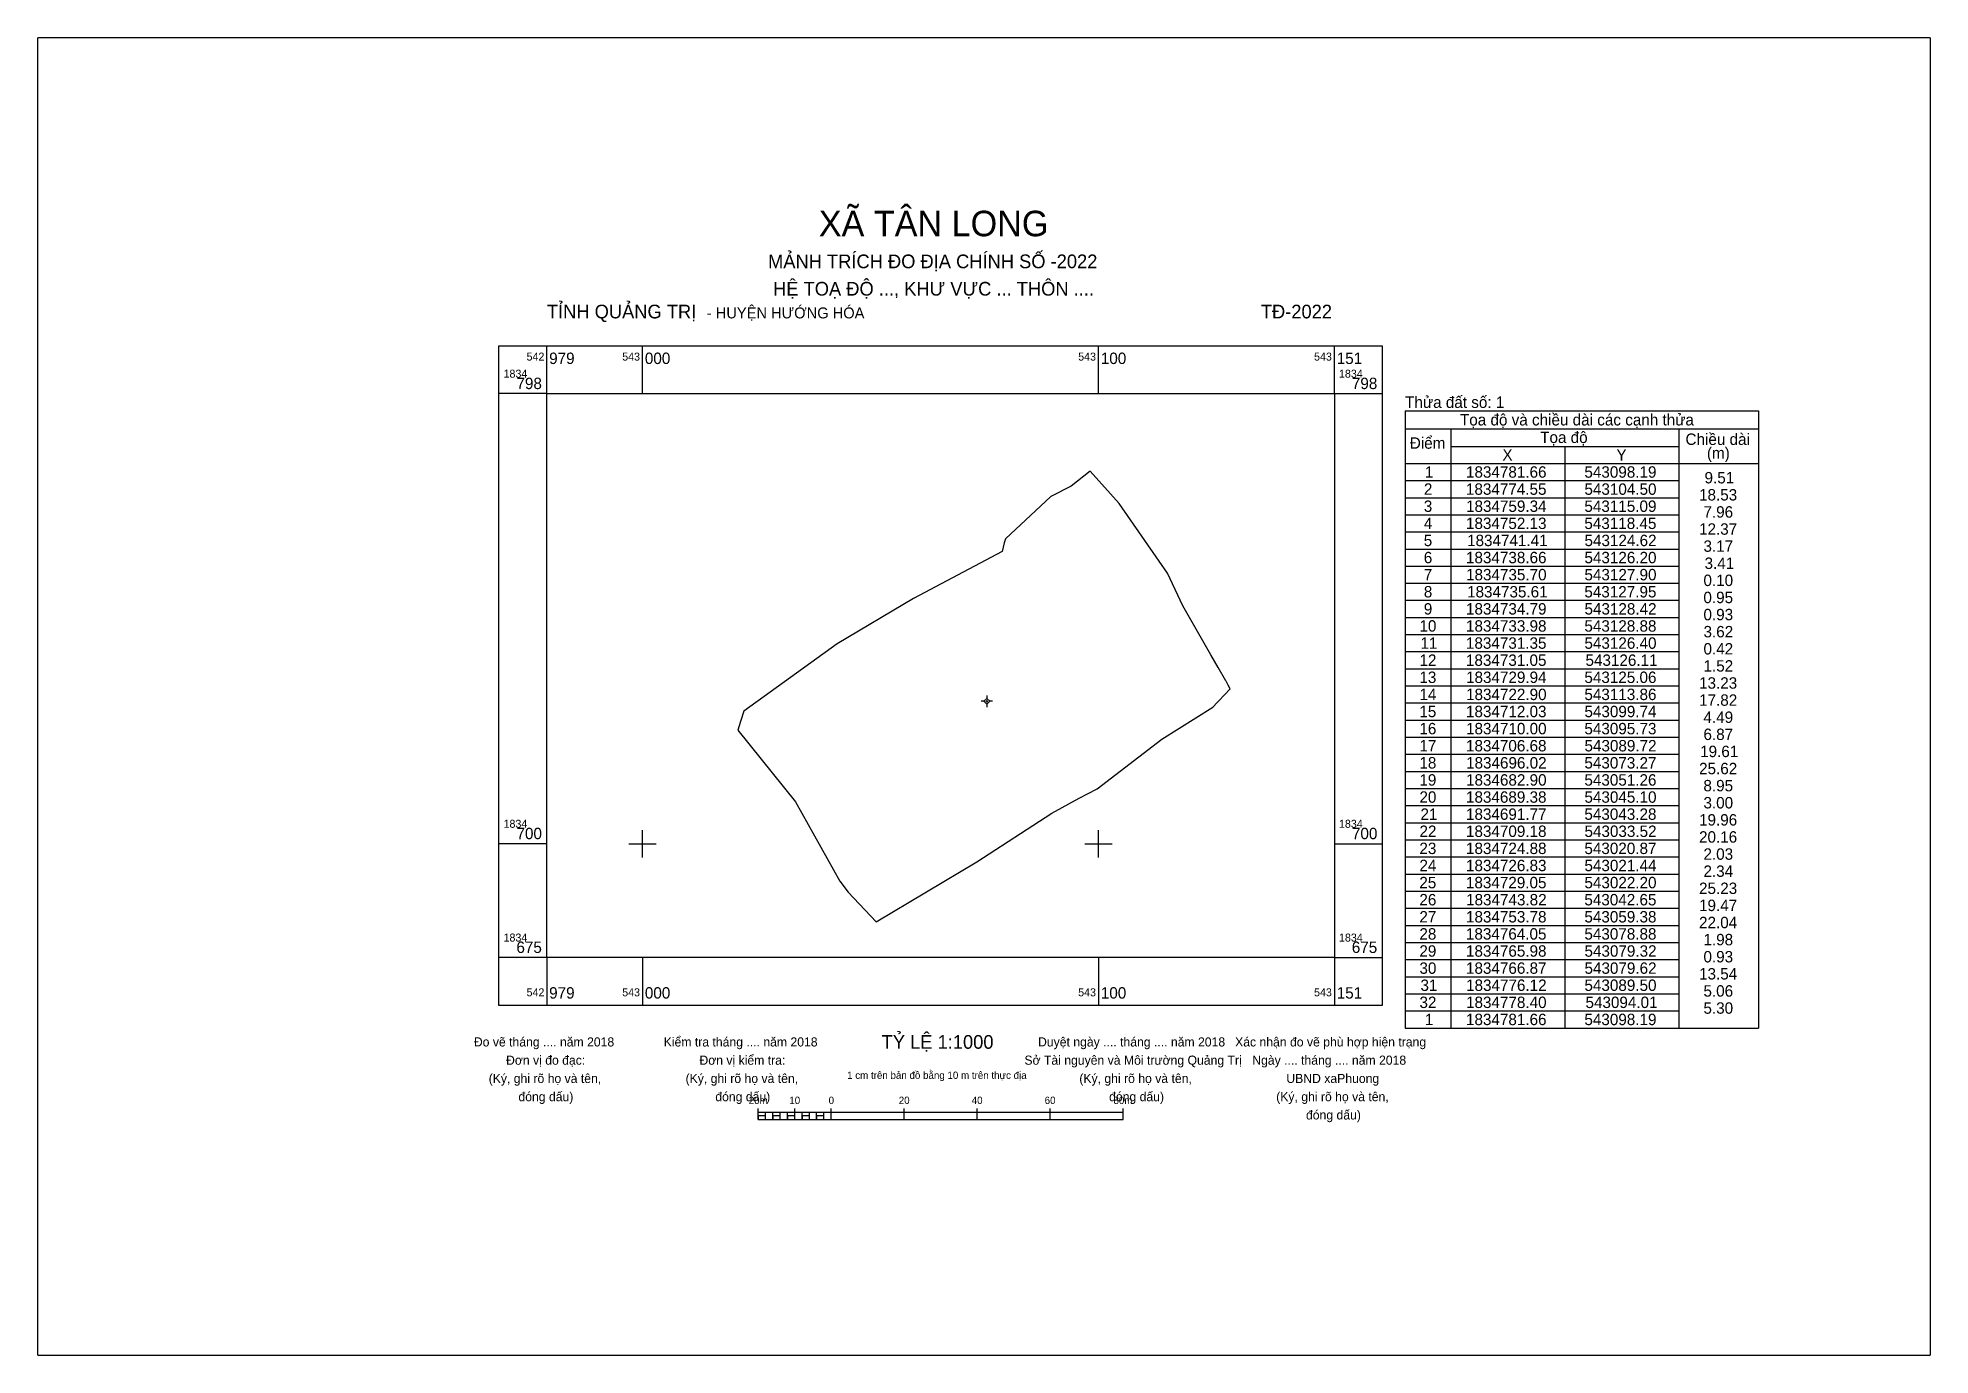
# Model space of a CAD drawing. Extents: x 542867 to 543282, y 1834588 to 1834877.
import ezdxf

# ---------------------------------------------------------------- set-up
doc = ezdxf.new("R2010")
doc.units = 0
for name, color, linetype in [('Level 11', 7, 'Continuous'), ('Level 30', 7, 'Continuous'), ('Level 63', 7, 'Continuous')]:
    doc.layers.add(name, color=color, linetype=linetype)

msp = doc.modelspace()

# ---------------------------------------------------------------- linework, layer by layer
at = {"layer": 'Level 11'}
for p, q in [((543075.5, 1834731.85), (543074.87, 1834731.22)), ((543075.5, 1834732.47), (543075.5, 1834731.85)), ((543076.12, 1834731.22), (543075.5, 1834731.85)), ((543074.87, 1834731.22), (543074.25, 1834731.22)), ((543074.87, 1834731.22), (543075.5, 1834730.6)), ((543075.5, 1834730.6), (543076.12, 1834731.22)), ((543075.5, 1834730.6), (543075.5, 1834729.97)), ((543076.75, 1834731.22), (543076.12, 1834731.22))]:
    msp.add_line(p, q, dxfattribs=at)
msp.add_circle((543075.5, 1834731.22), 0.15, dxfattribs=at)
at = {"layer": 'Level 30'}
msp.add_lwpolyline([(543128.88, 1834733.98), (543128.42, 1834734.79), (543127.95, 1834735.61), (543127.9, 1834735.7), (543126.2, 1834738.66), (543124.62, 1834741.41), (543118.45, 1834752.13), (543115.09, 1834759.34), (543104.5, 1834774.55), (543098.19, 1834781.66), (543094.01, 1834778.4), (543089.5, 1834776.12), (543079.62, 1834766.87), (543079.32, 1834765.98), (543078.88, 1834764.05), (543059.38, 1834753.78), (543042.65, 1834743.82), (543022.2, 1834729.05), (543021.44, 1834726.83), (543020.87, 1834724.88), (543033.52, 1834709.18), (543043.28, 1834691.77), (543045.1, 1834689.38), (543051.26, 1834682.9), (543073.27, 1834696.02), (543089.72, 1834706.68), (543095.73, 1834710), (543099.73, 1834712.03), (543113.86, 1834722.9), (543125.06, 1834729.94), (543126.11, 1834731.05), (543126.4, 1834731.35), (543128.88, 1834733.98)], dxfattribs=at)
at = {"layer": 'Level 63'}
for p, q in [((542867.38, 1834587.9), (542867.38, 1834876.65)), ((543282.38, 1834876.65), (542867.38, 1834876.65)), ((543282.38, 1834876.65), (543282.38, 1834587.9)), ((542979.01, 1834798.66), (542979.01, 1834809.16)), ((543000, 1834798.66), (543000, 1834809.16)), ((543100, 1834798.66), (543100, 1834809.16)), ((543151.73, 1834798.66), (543151.73, 1834809.16)), ((542979.01, 1834798.66), (542968.51, 1834798.66)), ((543151.73, 1834798.66), (543162.23, 1834798.66)), ((543167.23, 1834794.91), (543244.73, 1834794.91)), ((543167.23, 1834794.91), (543167.23, 1834659.61)), ((543244.73, 1834794.91), (543244.73, 1834659.61)), ((543167.23, 1834790.96), (543244.73, 1834790.96)), ((543177.23, 1834790.96), (543177.23, 1834659.61)), ((543227.23, 1834790.96), (543227.23, 1834659.61)), ((543177.23, 1834787.11), (543227.23, 1834787.11)), ((543202.23, 1834787.11), (543202.23, 1834659.61)), ((543167.23, 1834783.36), (543244.73, 1834783.36)), ((543167.23, 1834779.61), (543227.23, 1834779.61)), ((543167.23, 1834775.86), (543227.23, 1834775.86)), ((543167.23, 1834772.11), (543227.23, 1834772.11)), ((543167.23, 1834768.36), (543227.23, 1834768.36)), ((543167.23, 1834764.61), (543227.23, 1834764.61)), ((543167.23, 1834760.86), (543227.23, 1834760.86)), ((543167.23, 1834757.11), (543227.23, 1834757.11)), ((543167.23, 1834753.36), (543227.23, 1834753.36)), ((543167.23, 1834749.61), (543227.23, 1834749.61)), ((543167.23, 1834745.86), (543227.23, 1834745.86)), ((543167.23, 1834742.11), (543227.23, 1834742.11)), ((543167.23, 1834738.36), (543227.23, 1834738.36)), ((543167.23, 1834734.61), (543227.23, 1834734.61)), ((543167.23, 1834730.86), (543227.23, 1834730.86)), ((543167.23, 1834727.11), (543227.23, 1834727.11)), ((543167.23, 1834723.36), (543227.23, 1834723.36)), ((543167.23, 1834719.61), (543227.23, 1834719.61)), ((543167.23, 1834715.86), (543227.23, 1834715.86)), ((543167.23, 1834712.11), (543227.23, 1834712.11)), ((543167.23, 1834708.36), (543227.23, 1834708.36)), ((543000, 1834697), (543000, 1834703)), ((543100, 1834697), (543100, 1834703)), ((543167.23, 1834704.61), (543227.23, 1834704.61)), ((542979.01, 1834700), (542968.51, 1834700)), ((542997, 1834700), (543003, 1834700)), ((543097, 1834700), (543103, 1834700)), ((543151.73, 1834700), (543162.23, 1834700)), ((543167.23, 1834700.86), (543227.23, 1834700.86)), ((543167.23, 1834697.11), (543227.23, 1834697.11)), ((543167.23, 1834693.36), (543227.23, 1834693.36)), ((543167.23, 1834689.61), (543227.23, 1834689.61)), ((543167.23, 1834685.86), (543227.23, 1834685.86)), ((543167.23, 1834682.11), (543227.23, 1834682.11)), ((543167.23, 1834678.36), (543227.23, 1834678.36)), ((542979.01, 1834675.06), (542968.51, 1834675.06)), ((542979.01, 1834675.06), (542979.01, 1834664.56)), ((543000, 1834675.06), (543000, 1834664.56)), ((543100, 1834675.06), (543100, 1834664.56)), ((543151.73, 1834675.06), (543151.73, 1834664.56)), ((543151.73, 1834675.06), (543162.23, 1834675.06)), ((543167.23, 1834674.61), (543227.23, 1834674.61)), ((543167.23, 1834670.86), (543227.23, 1834670.86)), ((543167.23, 1834667.11), (543227.23, 1834667.11)), ((543167.23, 1834663.36), (543227.23, 1834663.36)), ((543167.23, 1834659.61), (543244.73, 1834659.61)), ((543025.37, 1834639.56), (543025.37, 1834641.96)), ((543025.37, 1834641.16), (543105.37, 1834641.16)), ((543026.97, 1834639.56), (543026.97, 1834641.16)), ((543028.57, 1834639.56), (543028.57, 1834641.16)), ((543030.17, 1834639.56), (543030.17, 1834641.16)), ((543031.77, 1834639.56), (543031.77, 1834641.16)), ((543033.37, 1834639.56), (543033.37, 1834641.96)), ((543034.97, 1834639.56), (543034.97, 1834641.16)), ((543036.57, 1834639.56), (543036.57, 1834641.16)), ((543038.17, 1834639.56), (543038.17, 1834641.16)), ((543039.77, 1834639.56), (543039.77, 1834641.16)), ((543041.37, 1834639.56), (543041.37, 1834641.96)), ((543057.37, 1834639.56), (543057.37, 1834641.96)), ((543073.37, 1834639.56), (543073.37, 1834641.96)), ((543089.37, 1834639.56), (543089.37, 1834641.96)), ((543105.37, 1834639.56), (543105.37, 1834641.96)), ((543025.37, 1834639.56), (543105.37, 1834639.56)), ((542867.38, 1834587.9), (543282.38, 1834587.9))]:
    msp.add_line(p, q, dxfattribs=at)
for points in [[(542968.51, 1834809.16), (543162.23, 1834809.16), (543162.23, 1834664.56), (542968.51, 1834664.56), (542968.51, 1834809.16)], [(542979.01, 1834798.66), (543151.73, 1834798.66), (543151.73, 1834675.06), (542979.01, 1834675.06), (542979.01, 1834798.66)]]:
    msp.add_lwpolyline(points, dxfattribs=at)
for points in [[(543025.37, 1834639.56), (543026.97, 1834639.56), (543026.97, 1834640.36), (543025.37, 1834640.36)], [(543028.57, 1834639.56), (543030.17, 1834639.56), (543030.17, 1834640.36), (543028.57, 1834640.36)], [(543031.77, 1834639.56), (543033.37, 1834639.56), (543033.37, 1834640.36), (543031.77, 1834640.36)], [(543034.97, 1834639.56), (543036.57, 1834639.56), (543036.57, 1834640.36), (543034.97, 1834640.36)], [(543038.17, 1834639.56), (543039.77, 1834639.56), (543039.77, 1834640.36), (543038.17, 1834640.36)]]:
    msp.add_lwpolyline(points, close=True, dxfattribs=at)

# ---------------------------------------------------------------- texts
for s, height, p in [('XÃ TÂN LONG', 5.6, (543038.65, 1834833.16)), ('MẢNH TRÍCH ĐO ĐỊA CHÍNH SỐ -2022', 3, (543027.52, 1834826.16)), ('HỆ TOẠ ĐỘ ..., KHƯ VỰC ... THÔN ....', 3, (543028.62, 1834820.16)), ('TỈNH QUẢNG TRỊ', 3, (542979.01, 1834815.16)), (' - HUYỆN HƯỚNG HÓA', 2.4, (543013.2, 1834815.16)), (' TĐ-2022', 3, (543134.47, 1834815.16)), ('542', 1.75, (542974.56, 1834805.91)), ('979', 2.5, (542979.51, 1834805.16)), ('543', 1.75, (542995.53, 1834805.91)), ('000', 2.5, (543000.5, 1834805.16)), ('543', 1.75, (543095.53, 1834805.91)), ('100', 2.5, (543100.5, 1834805.16)), ('543', 1.75, (543147.26, 1834805.91)), ('151', 2.5, (543152.23, 1834805.16)), ('1834', 1.75, (542969.51, 1834802.16)), ('798', 2.5, (542972.34, 1834799.66)), ('1834', 1.75, (543152.73, 1834802.16)), ('798', 2.5, (543155.55, 1834799.66)), ('Thửa đất số: 1', 2.5, (543167.23, 1834795.54)), ('Tọa độ và chiều dài các cạnh thửa', 2.5, (543179.26, 1834791.69)), ('Tọa độ', 2.5, (543196.85, 1834787.84)), ('Chiều dài', 2.5, (543228.72, 1834787.42)), ('Điểm', 2.5, (543168.26, 1834786.59)), ('X', 2.5, (543188.57, 1834783.99)), ('Y', 2.5, (543213.57, 1834783.99)), ('(m)', 2.5, (543233.42, 1834784.4)), ('1', 2.5, (543171.58, 1834780.24)), ('1834781.66', 2.5, (543180.58, 1834780.24)), ('543098.19', 2.5, (543206.55, 1834780.24)), ('9.51', 2.5, (543232.9, 1834778.99)), ('2', 2.5, (543171.35, 1834776.49)), ('1834774.55', 2.5, (543180.57, 1834776.49)), ('543104.50', 2.5, (543206.56, 1834776.49)), ('18.53', 2.5, (543231.69, 1834775.24)), ('3', 2.5, (543171.33, 1834772.74)), ('1834759.34', 2.5, (543180.59, 1834772.74)), ('543115.09', 2.5, (543206.55, 1834772.74)), ('7.96', 2.5, (543232.66, 1834771.49)), ('4', 2.5, (543171.34, 1834768.99)), ('1834752.13', 2.5, (543180.58, 1834768.99)), ('543118.45', 2.5, (543206.54, 1834768.99)), ('12.37', 2.5, (543231.69, 1834767.74)), ('5', 2.5, (543171.32, 1834765.24)), ('1834741.41', 2.5, (543180.82, 1834765.24)), ('543124.62', 2.5, (543206.57, 1834765.24)), ('3.17', 2.5, (543232.66, 1834763.99)), ('6', 2.5, (543171.33, 1834761.49)), ('1834738.66', 2.5, (543180.58, 1834761.49)), ('543126.20', 2.5, (543206.56, 1834761.49)), ('3.41', 2.5, (543232.9, 1834760.24)), ('8', 2.5, (543171.33, 1834753.99)), ('7', 2.5, (543171.33, 1834757.74)), ('1834735.70', 2.5, (543180.59, 1834757.74)), ('1834735.61', 2.5, (543180.82, 1834753.99)), ('543127.95', 2.5, (543206.54, 1834753.99)), ('543127.90', 2.5, (543206.56, 1834757.74)), ('0.10', 2.5, (543232.66, 1834756.49)), ('9', 2.5, (543171.33, 1834750.24)), ('1834734.79', 2.5, (543180.58, 1834750.24)), ('543128.42', 2.5, (543206.57, 1834750.24)), ('0.95', 2.5, (543232.65, 1834752.74)), ('10', 2.5, (543170.37, 1834746.49)), ('1834733.98', 2.5, (543180.58, 1834746.49)), ('543128.88', 2.5, (543206.55, 1834746.49)), ('0.93', 2.5, (543232.66, 1834748.99)), ('11', 2.5, (543170.6, 1834742.74)), ('1834731.35', 2.5, (543180.57, 1834742.74)), ('543126.40', 2.5, (543206.56, 1834742.74)), ('3.62', 2.5, (543232.67, 1834745.24)), ('12', 2.5, (543170.38, 1834738.99)), ('1834731.05', 2.5, (543180.57, 1834738.99)), ('543126.11', 2.5, (543206.79, 1834738.99)), ('0.42', 2.5, (543232.67, 1834741.49)), ('1.52', 2.5, (543232.67, 1834737.74)), ('13', 2.5, (543170.36, 1834735.24)), ('1834729.94', 2.5, (543180.59, 1834735.24)), ('543125.06', 2.5, (543206.55, 1834735.24)), ('13.23', 2.5, (543231.69, 1834733.99)), ('14', 2.5, (543170.37, 1834731.49)), ('1834722.90', 2.5, (543180.59, 1834731.49)), ('543113.86', 2.5, (543206.55, 1834731.49)), ('17.82', 2.5, (543231.7, 1834730.24)), ('15', 2.5, (543170.35, 1834727.74)), ('1834712.03', 2.5, (543180.58, 1834727.74)), ('543099.74', 2.5, (543206.56, 1834727.74)), ('4.49', 2.5, (543232.66, 1834726.49)), ('16', 2.5, (543170.36, 1834723.99)), ('1834710.00', 2.5, (543180.59, 1834723.99)), ('543095.73', 2.5, (543206.55, 1834723.99)), ('6.87', 2.5, (543232.66, 1834722.74)), ('17', 2.5, (543170.36, 1834720.24)), ('1834706.68', 2.5, (543180.58, 1834720.24)), ('543089.72', 2.5, (543206.57, 1834720.24)), ('19.61', 2.5, (543231.93, 1834718.99)), ('18', 2.5, (543170.36, 1834716.49)), ('19', 2.5, (543170.36, 1834712.74)), ('1834682.90', 2.5, (543180.59, 1834712.74)), ('1834696.02', 2.5, (543180.6, 1834716.49)), ('543073.27', 2.5, (543206.55, 1834716.49)), ('543051.26', 2.5, (543206.55, 1834712.74)), ('25.62', 2.5, (543231.7, 1834715.24)), ('20', 2.5, (543170.37, 1834708.99)), ('1834689.38', 2.5, (543180.58, 1834708.99)), ('543045.10', 2.5, (543206.56, 1834708.99)), ('8.95', 2.5, (543232.65, 1834711.49)), ('21', 2.5, (543170.6, 1834705.24)), ('1834691.77', 2.5, (543180.58, 1834705.24)), ('543043.28', 2.5, (543206.55, 1834705.24)), ('3.00', 2.5, (543232.66, 1834707.74)), ('1834', 1.75, (542969.51, 1834703.5)), ('700', 2.5, (542972.35, 1834701)), ('1834', 1.75, (543152.73, 1834703.5)), ('700', 2.5, (543155.57, 1834701)), ('22', 2.5, (543170.38, 1834701.49)), ('1834709.18', 2.5, (543180.58, 1834701.49)), ('543033.52', 2.5, (543206.57, 1834701.49)), ('20.16', 2.5, (543231.69, 1834700.24)), ('19.96', 2.5, (543231.69, 1834703.99)), ('23', 2.5, (543170.36, 1834697.74)), ('1834724.88', 2.5, (543180.58, 1834697.74)), ('543020.87', 2.5, (543206.55, 1834697.74)), ('2.03', 2.5, (543232.66, 1834696.49)), ('24', 2.5, (543170.37, 1834693.99)), ('1834726.83', 2.5, (543180.58, 1834693.99)), ('543021.44', 2.5, (543206.56, 1834693.99)), ('2.34', 2.5, (543232.66, 1834692.74)), ('25', 2.5, (543170.35, 1834690.24)), ('1834729.05', 2.5, (543180.57, 1834690.24)), ('543022.20', 2.5, (543206.56, 1834690.24)), ('25.23', 2.5, (543231.69, 1834688.99)), ('26', 2.5, (543170.36, 1834686.49)), ('1834743.82', 2.5, (543180.6, 1834686.49)), ('543042.65', 2.5, (543206.54, 1834686.49)), ('19.47', 2.5, (543231.69, 1834685.24)), ('27', 2.5, (543170.36, 1834682.74)), ('1834753.78', 2.5, (543180.58, 1834682.74)), ('543059.38', 2.5, (543206.55, 1834682.74)), ('22.04', 2.5, (543231.69, 1834681.49)), ('1834', 1.75, (542969.51, 1834678.56)), ('675', 2.5, (542972.33, 1834676.06)), ('1834', 1.75, (543152.73, 1834678.56)), ('675', 2.5, (543155.54, 1834676.06)), ('28', 2.5, (543170.36, 1834678.99)), ('29', 2.5, (543170.36, 1834675.24)), ('1834764.05', 2.5, (543180.57, 1834678.99)), ('1834765.98', 2.5, (543180.58, 1834675.24)), ('543078.88', 2.5, (543206.55, 1834678.99)), ('543079.32', 2.5, (543206.57, 1834675.24)), ('1.98', 2.5, (543232.66, 1834677.74)), ('30', 2.5, (543170.37, 1834671.49)), ('1834766.87', 2.5, (543180.58, 1834671.49)), ('543079.62', 2.5, (543206.57, 1834671.49)), ('0.93', 2.5, (543232.66, 1834673.99)), ('31', 2.5, (543170.6, 1834667.74)), ('1834776.12', 2.5, (543180.6, 1834667.74)), ('543089.50', 2.5, (543206.56, 1834667.74)), ('13.54', 2.5, (543231.69, 1834670.24)), ('542', 1.75, (542974.56, 1834666.56)), ('979', 2.5, (542979.51, 1834666.06)), ('543', 1.75, (542995.53, 1834666.56)), ('000', 2.5, (543000.5, 1834666.06)), ('543', 1.75, (543095.53, 1834666.56)), ('100', 2.5, (543100.5, 1834666.06)), ('543', 1.75, (543147.26, 1834666.56)), ('151', 2.5, (543152.23, 1834666.06)), ('32', 2.5, (543170.38, 1834663.99)), ('1834778.40', 2.5, (543180.59, 1834663.99)), ('543094.01', 2.5, (543206.79, 1834663.99)), ('5.06', 2.5, (543232.66, 1834666.49)), ('5.30', 2.5, (543232.66, 1834662.74)), ('1', 2.5, (543171.58, 1834660.24)), ('1834781.66', 2.5, (543180.58, 1834660.24)), ('543098.19', 2.5, (543206.55, 1834660.24)), ('Đo vẽ tháng .... năm 2018', 2, (542963, 1834655.56)), ('Kiểm tra tháng .... năm 2018', 2, (543004.63, 1834655.56)), ('TỶ LỆ 1:1000', 3, (543052.43, 1834655.06)), ('Duyệt ngày .... tháng .... năm 2018 ', 2, (543086.73, 1834655.56)), ('Xác nhận đo vẽ phù hợp hiện trạng', 2, (543129.94, 1834655.56)), ('Đơn vị đo đạc:', 2, (542970.06, 1834651.56)), ('Đơn vị kiểm tra:', 2, (543012.47, 1834651.56)), ('Sở Tài nguyên và Môi trường Quảng Trị', 2, (543083.74, 1834651.56)), ('Ngày .... tháng .... năm 2018 ', 2, (543133.71, 1834651.56)), ('(Ký, ghi rõ họ và tên,', 2, (542966.25, 1834647.56)), ('(Ký, ghi rõ họ và tên,', 2, (543009.43, 1834647.56)), ('1 cm trên bản đồ bằng 10 m trên thực địa', 1.6, (543044.86, 1834648.46)), ('(Ký, ghi rõ họ và tên,', 2, (543095.78, 1834647.56)), ('UBND xaPhuong', 2, (543141.18, 1834647.56)), ('đóng dấu)', 2, (542972.77, 1834643.56)), ('đóng dấu)', 2, (543015.95, 1834643.56)), ('20m', 1.6, (543023.27, 1834642.96)), ('10', 1.6, (543032.18, 1834642.96)), ('0', 1.6, (543040.8, 1834642.96)), ('20', 1.6, (543056.18, 1834642.96)), ('40', 1.6, (543072.18, 1834642.96)), ('60', 1.6, (543088.18, 1834642.96)), ('đóng dấu)', 2, (543102.31, 1834643.56)), ('80m', 1.6, (543103.27, 1834642.96)), ('(Ký, ghi rõ họ và tên,', 2, (543138.96, 1834643.56)), ('đóng dấu)', 2, (543145.49, 1834639.56))]:
    msp.add_text(s, height=height, dxfattribs=at).set_placement(p)

doc.saveas('drawing.dxf')
